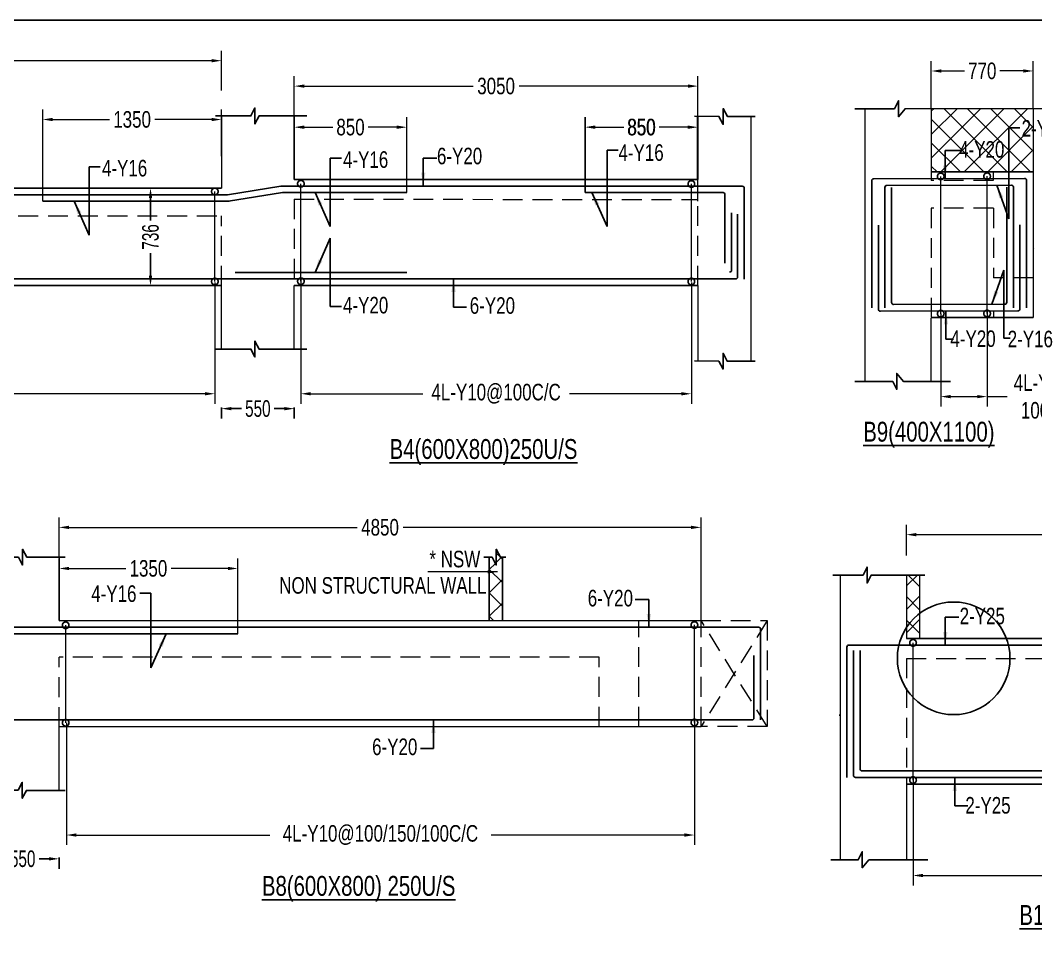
# Model space of a CAD drawing. Header units: millimetres. Extents: x -9667 to 132562, y -132456 to -91255.
# Drawn here: x 8593 to 16265, y -98289 to -91255 of the extents above; entities that cross this region are included whole.
import ezdxf

# ---------------------------------------------------------------- set-up
doc = ezdxf.new("R2010")
doc.units = ezdxf.units.MM
doc.header["$LTSCALE"] = 100
doc.header["$MEASUREMENT"] = 0
doc.linetypes.add('CONTINU', pattern=[0])
doc.linetypes.add('HIDDEN', pattern=[0.375, 0.25, -0.125])
doc.layers.get('Defpoints').update_dxf_attribs({"color": 1, "lineweight": 0})
for name, color, linetype in [('-S-ARROW', 253, 'Continuous'), ('-S-BMNO', 1, 'Continuous'), ('-S-MISC', 8, 'Continuous'), ('-STR-BEAM', 7, 'CONTINU'), ('-STR-REINF', 3, 'Continuous')]:
    doc.layers.add(name, color=color, linetype=linetype)
for name, color, linetype, lineweight in [('-S-STIRRUPS DIM', 6, 'Continuous', 9), ('-S-STIRUP', 11, 'Continuous', 9), ('-S-TEXT', 6, 'Continuous', 0), ('-STR-COLUMN', 5, 'HIDDEN', 13), ('S-COL HATCH', 9, 'Continuous', 0), ('SLAB LINE', 254, 'HIDDEN', 20)]:
    doc.layers.add(name, color=color, linetype=linetype, lineweight=lineweight)
doc.styles.add('BEAM-LS', font='romans.shx', dxfattribs={"width": 0.8})
doc.styles.add('SOBHA', font='swisscl.ttf', dxfattribs={"width": 0.9})
doc.styles.add('sobha.sed', font='swisscl.ttf')
doc.dimstyles.new('S-50', dxfattribs={"dimscale": 50, "dimtxt": 2.5, "dimasz": 2, "dimexe": 0.5, "dimexo": 0.25, "dimgap": 0.25, "dimtad": 0, "dimdec": 0, "dimrnd": 0.0005, "dimzin": 0, "dimdsep": 46, "dimtxsty": 'sobha.sed', "dimblk": 'OBLIQUE', "dimcen": 0.09, "dimclrd": 8, "dimclre": 8, "dimclrt": 6, "dimadec": 0, "dimazin": 0, "dimtfac": 1, "dimtdec": 0, "dimtofl": 0, "dimtmove": 2, "dimatfit": 3, "dimfxl": 0.18, "dimtolj": 1, "dimtzin": 0, "dimlwd": -1, "dimlwe": -1, "dimarcsym": 0})
doc.dimstyles.new('S-DIM50', dxfattribs={"dimscale": 50, "dimtxt": 2.5, "dimasz": 1.5, "dimexe": 1.5, "dimexo": 1, "dimgap": 0.5, "dimtad": 0, "dimdec": 0, "dimzin": 0, "dimdsep": 46, "dimtxsty": 'SOBHA', "dimcen": 0.09, "dimclrd": 256, "dimclre": 256, "dimclrt": 6, "dimadec": 5, "dimazin": 0, "dimtfac": 1, "dimtdec": 0, "dimtofl": 0, "dimtmove": 0, "dimatfit": 3, "dimfxl": 0.18, "dimtolj": 1, "dimtzin": 0, "dimlwd": -1, "dimlwe": -1, "dimarcsym": 0})
doc.dimstyles.new('STIRUP', dxfattribs={"dimscale": 50, "dimtxt": 2.5, "dimasz": 2.2, "dimexe": 0, "dimexo": 0, "dimgap": 0.5, "dimtad": 0, "dimdec": 0, "dimzin": 0, "dimdsep": 46, "dimtxsty": 'BEAM-LS', "dimblk": 'DOTSMALL', "dimcen": 0.09, "dimclrd": 256, "dimclre": 256, "dimclrt": 256, "dimadec": 5, "dimazin": 0, "dimtfac": 1, "dimtdec": 0, "dimtofl": 0, "dimtmove": 0, "dimatfit": 3, "dimldrblk": 'DOTSMALL', "dimfxl": 0, "dimfxlon": 1, "dimtolj": 1, "dimtzin": 0, "dimlwd": -1, "dimlwe": -1, "dimarcsym": 0})

# ---------------------------------------------------------------- blocks, each defined once
blk = doc.blocks.new('_Oblique')
at = {"color": 0, "linetype": 'ByBlock', "lineweight": -2}
blk.add_line((-0.5, -0.5), (0.5, 0.5), dxfattribs=at)
blk = doc.blocks.new('*D100')
at = {"layer": '-S-STIRRUPS DIM', "color": 251, "transparency": 16777216}
for p, q in [((15338, -96981.8), (15338, -97789)), ((18281.9, -96995.8), (18281.9, -97789)), ((15413, -97714), (16489.3, -97714)), ((18206.9, -97714), (17130.6, -97714))]:
    blk.add_line(p, q, dxfattribs=at)
for points in [[(15413, -97701.5), (15413, -97726.5), (15338, -97714)], [(18206.9, -97701.5), (18206.9, -97726.5), (18281.9, -97714)]]:
    blk.add_solid(points, dxfattribs=at)
at = {"layer": 'Defpoints', "color": 0, "transparency": 16777216}
for p in [(15338, -96981.8, 0), (18281.9, -96995.8, 178586.6), (15338, -97714)]:
    blk.add_point(p, dxfattribs=at)
at = {"layer": '-S-STIRRUPS DIM', "color": 6, "transparency": 16777216, "insert": (16810, -97714), "char_height": 125, "attachment_point": 5, "style": 'sobha.sed'}
blk.add_mtext('\\A1;2L-Y12@\\P100C/C', dxfattribs=at)
blk = doc.blocks.new('_DotSmall')
at = {"color": 0, "linetype": 'ByBlock', "const_width": 0.5}
blk.add_lwpolyline([(-0.0625, 0, 1), (0.0625, 0, 1)], format="xyb", close=True, dxfattribs=at)
blk = doc.blocks.new('*D102')
at = {"layer": '-S-STIRUP', "ltscale": 100, "transparency": 16777216}
blk.add_line((15338, -96993.5), (15338, -95956.8), dxfattribs=at)
at = {"layer": 'Defpoints', "color": 0, "linetype": 'CONTINU', "ltscale": 100, "transparency": 16777216}
for p in [(15338, -95956.8), (15338, -95956.8), (15338, -96993.5)]:
    blk.add_point(p, dxfattribs=at)
at = {"layer": '-S-STIRUP', "linetype": 'CONTINU', "ltscale": 100, "transparency": 16777216, "xscale": 100, "yscale": 100, "zscale": 100}
for p, rotation in [((15338, -95956.8), 90), ((15338, -96993.5), 270)]:
    blk.add_blockref('_DotSmall', p, dxfattribs=dict(at, rotation=rotation))
blk = doc.blocks.new('*D103')
at = {"layer": '-S-STIRRUPS DIM', "color": 251, "transparency": 16777216}
for p, q in [((15288, -95297.3), (15288, -95064.7)), ((18338, -95574.8), (18338, -95064.7)), ((15363, -95139.7), (16639.6, -95139.7)), ((18263, -95139.7), (16986.4, -95139.7))]:
    blk.add_line(p, q, dxfattribs=at)
for points in [[(15363, -95127.2), (15363, -95152.2), (15288, -95139.7)], [(18263, -95127.2), (18263, -95152.2), (18338, -95139.7)]]:
    blk.add_solid(points, dxfattribs=at)
at = {"layer": 'Defpoints', "color": 0, "transparency": 16777216}
for p in [(15288, -95139.7), (15288, -95297.3, 0), (18338, -95574.8, 0)]:
    blk.add_point(p, dxfattribs=at)
at = {"layer": '-S-STIRRUPS DIM', "color": 6, "transparency": 16777216, "insert": (16813, -95139.7), "char_height": 125, "attachment_point": 5, "style": 'sobha.sed'}
blk.add_mtext('\\A1;3050', dxfattribs=at)
blk = doc.blocks.new('*D121')
at = {"layer": '-S-STIRRUPS DIM', "color": 251, "transparency": 16777216}
for p, q in [((15547.1, -93470.8), (15547.1, -94172.1)), ((15897.5, -93457.7), (15897.5, -94172.1)), ((15622.1, -94097.1), (15822.5, -94097.1)), ((15897.5, -94097.1), (16048.5, -94097.1))]:
    blk.add_line(p, q, dxfattribs=at)
for points in [[(15622.1, -94084.6), (15622.1, -94109.6), (15547.1, -94097.1)], [(15822.5, -94084.6), (15822.5, -94109.6), (15897.5, -94097.1)]]:
    blk.add_solid(points, dxfattribs=at)
at = {"layer": 'Defpoints', "color": 0, "transparency": 16777216}
for p in [(15547.1, -93470.8, 178586.6), (15897.5, -93457.7, 0), (15897.5, -94097.1)]:
    blk.add_point(p, dxfattribs=at)
at = {"layer": '-S-STIRRUPS DIM', "color": 6, "transparency": 16777216, "insert": (16370, -94097.1), "char_height": 125, "attachment_point": 5, "style": 'sobha.sed'}
blk.add_mtext('\\A1;4L-Y10@\\P100C/C', dxfattribs=at)
blk = doc.blocks.new('*D122')
at = {"layer": '-S-STIRUP', "ltscale": 100, "transparency": 16777216}
blk.add_line((15547.1, -93470.8), (15547.1, -92434.1), dxfattribs=at)
at = {"layer": 'Defpoints', "color": 0, "linetype": 'CONTINU', "ltscale": 100, "transparency": 16777216}
for p in [(15547.1, -92434.1), (15547.1, -92434.1), (15547.1, -93470.8)]:
    blk.add_point(p, dxfattribs=at)
at = {"layer": '-S-STIRUP', "linetype": 'CONTINU', "ltscale": 100, "transparency": 16777216, "xscale": 100, "yscale": 100, "zscale": 100}
for p, rotation in [((15547.1, -92434.1), 90), ((15547.1, -93470.8), 270)]:
    blk.add_blockref('_DotSmall', p, dxfattribs=dict(at, rotation=rotation))
blk = doc.blocks.new('*D123')
at = {"layer": '-S-STIRUP', "ltscale": 100, "transparency": 16777216}
blk.add_line((15897.5, -93469.4), (15897.5, -92432.7), dxfattribs=at)
at = {"layer": 'Defpoints', "color": 0, "linetype": 'CONTINU', "ltscale": 100, "transparency": 16777216}
for p in [(15897.5, -92432.7), (15897.5, -92432.7), (15897.5, -93469.4)]:
    blk.add_point(p, dxfattribs=at)
at = {"layer": '-S-STIRUP', "linetype": 'CONTINU', "ltscale": 100, "transparency": 16777216, "xscale": 100, "yscale": 100, "zscale": 100}
for p, rotation in [((15897.5, -92432.7), 90), ((15897.5, -93469.4), 270)]:
    blk.add_blockref('_DotSmall', p, dxfattribs=dict(at, rotation=rotation))
blk = doc.blocks.new('*D124')
at = {"layer": '-S-STIRRUPS DIM', "color": 251, "transparency": 16777216}
for p, q in [((15475.9, -91922.6), (15475.9, -91562.7)), ((16246, -91922.7), (16246, -91562.7)), ((15550.9, -91637.7), (15727.1, -91637.7)), ((16171, -91637.7), (15994.8, -91637.7))]:
    blk.add_line(p, q, dxfattribs=at)
for points in [[(15550.9, -91625.2), (15550.9, -91650.2), (15475.9, -91637.7)], [(16171, -91625.2), (16171, -91650.2), (16246, -91637.7)]]:
    blk.add_solid(points, dxfattribs=at)
at = {"layer": 'Defpoints', "color": 0, "transparency": 16777216}
for p in [(16246, -91637.7), (15475.9, -91922.6, 0), (16246, -91922.7, 0)]:
    blk.add_point(p, dxfattribs=at)
at = {"layer": '-S-STIRRUPS DIM', "color": 6, "transparency": 16777216, "insert": (15860.9, -91637.7), "char_height": 125, "attachment_point": 5, "style": 'sobha.sed'}
blk.add_mtext('\\A1;770', dxfattribs=at)
blk = doc.blocks.new('*D488')
at = {"layer": '-S-STIRRUPS DIM', "color": 251, "transparency": 16777216}
for p, q in [((3613.1, -91803.6), (3613.1, -91485.1)), ((10113.1, -91785.1), (10113.1, -91485.1)), ((3688.1, -91560.1), (6689.5, -91560.1)), ((10038.1, -91560.1), (7036.7, -91560.1))]:
    blk.add_line(p, q, dxfattribs=at)
for points in [[(3688.1, -91547.6), (3688.1, -91572.6), (3613.1, -91560.1)], [(10038.1, -91547.6), (10038.1, -91572.6), (10113.1, -91560.1)]]:
    blk.add_solid(points, dxfattribs=at)
at = {"layer": 'Defpoints', "color": 0, "transparency": 16777216}
for p in [(3613.1, -91560.1), (3613.1, -91803.6, 0), (10113.1, -91785.1, 0)]:
    blk.add_point(p, dxfattribs=at)
at = {"layer": '-S-STIRRUPS DIM', "color": 6, "transparency": 16777216, "insert": (6863.1, -91560.1), "char_height": 125, "attachment_point": 5, "style": 'sobha.sed'}
blk.add_mtext('\\A1;6500', dxfattribs=at)
blk = doc.blocks.new('*D490')
at = {"layer": '-S-STIRRUPS DIM', "color": 251, "transparency": 16777216}
for p, q in [((10663, -91995.5), (10663, -91677)), ((13713, -92622.1), (13713, -91677)), ((10738, -91752), (12014.6, -91752)), ((13638, -91752), (12361.4, -91752))]:
    blk.add_line(p, q, dxfattribs=at)
for points in [[(10738, -91739.5), (10738, -91764.5), (10663, -91752)], [(13638, -91739.5), (13638, -91764.5), (13713, -91752)]]:
    blk.add_solid(points, dxfattribs=at)
at = {"layer": 'Defpoints', "color": 0, "transparency": 16777216}
for p in [(10663, -91752), (10663, -91995.5, 0), (13713, -92622.1, 0)]:
    blk.add_point(p, dxfattribs=at)
at = {"layer": '-S-STIRRUPS DIM', "color": 6, "transparency": 16777216, "insert": (12188, -91752), "char_height": 125, "attachment_point": 5, "style": 'sobha.sed'}
blk.add_mtext('\\A1;3050', dxfattribs=at)
blk = doc.blocks.new('*D493')
at = {"layer": '-S-STIRRUPS DIM', "color": 251, "transparency": 16777216}
for p, q in [((3663, -93214.1), (3663, -94150.5)), ((10063.2, -93234.1), (10063.2, -94150.5)), ((3738, -94075.5), (6026.3, -94075.5)), ((9988.2, -94075.5), (7699.9, -94075.5))]:
    blk.add_line(p, q, dxfattribs=at)
for points in [[(3738, -94063), (3738, -94088), (3663, -94075.5)], [(9988.2, -94063), (9988.2, -94088), (10063.2, -94075.5)]]:
    blk.add_solid(points, dxfattribs=at)
at = {"layer": 'Defpoints', "color": 0, "transparency": 16777216}
for p in [(3663, -93214.1, 0), (10063.2, -93234.1, 178586.6), (3663, -94075.5)]:
    blk.add_point(p, dxfattribs=at)
at = {"layer": '-S-STIRRUPS DIM', "color": 6, "transparency": 16777216, "insert": (6863.1, -94075.5), "char_height": 125, "attachment_point": 5, "style": 'sobha.sed'}
blk.add_mtext('\\A1;4L-Y10@100/150/100C/C', dxfattribs=at)
blk = doc.blocks.new('*D494')
at = {"layer": '-S-STIRRUPS DIM', "color": 251, "transparency": 16777216}
for p, q in [((10713, -93214.1), (10713, -94150.5)), ((13663.2, -93234.1), (13663.2, -94150.5)), ((10788, -94075.5), (11634, -94075.5)), ((13588.2, -94075.5), (12742.1, -94075.5))]:
    blk.add_line(p, q, dxfattribs=at)
for points in [[(10788, -94063), (10788, -94088), (10713, -94075.5)], [(13588.2, -94063), (13588.2, -94088), (13663.2, -94075.5)]]:
    blk.add_solid(points, dxfattribs=at)
at = {"layer": 'Defpoints', "color": 0, "transparency": 16777216}
for p in [(10713, -93214.1, 0), (13663.2, -93234.1, 178586.6), (10713, -94075.5)]:
    blk.add_point(p, dxfattribs=at)
at = {"layer": '-S-STIRRUPS DIM', "color": 6, "transparency": 16777216, "insert": (12188.1, -94075.5), "char_height": 125, "attachment_point": 5, "style": 'sobha.sed'}
blk.add_mtext('\\A1;4L-Y10@100C/C', dxfattribs=at)
blk = doc.blocks.new('*D507')
at = {"layer": '-S-STIRRUPS DIM', "color": 251, "transparency": 16777216}
for p, q in [((8763, -92621.2), (8763, -91929.2)), ((10113, -92282.2), (10113, -91929.2)), ((8838, -92004.2), (9266.1, -92004.2)), ((10038, -92004.2), (9609.9, -92004.2))]:
    blk.add_line(p, q, dxfattribs=at)
for points in [[(8838, -91991.7), (8838, -92016.7), (8763, -92004.2)], [(10038, -91991.7), (10038, -92016.7), (10113, -92004.2)]]:
    blk.add_solid(points, dxfattribs=at)
at = {"layer": 'Defpoints', "color": 0, "transparency": 16777216}
for p in [(10113, -92004.2), (10113, -92282.2), (8763, -92621.2, 0)]:
    blk.add_point(p, dxfattribs=at)
at = {"layer": '-S-STIRRUPS DIM', "color": 6, "transparency": 16777216, "insert": (9438, -92004.2), "char_height": 125, "attachment_point": 5, "style": 'sobha.sed'}
blk.add_mtext('\\A1;1350', dxfattribs=at)
blk = doc.blocks.new('*D497')
at = {"layer": '-S-STIRUP', "ltscale": 100, "transparency": 16777216}
blk.add_line((13663.2, -93227.9), (13663.2, -92491.1), dxfattribs=at)
at = {"layer": 'Defpoints', "color": 0, "linetype": 'CONTINU', "ltscale": 100, "transparency": 16777216}
for p in [(13663.2, -92491.1), (13663.2, -92491.1), (13663.2, -93227.9)]:
    blk.add_point(p, dxfattribs=at)
at = {"layer": '-S-STIRUP', "linetype": 'CONTINU', "ltscale": 100, "transparency": 16777216, "xscale": 100, "yscale": 100, "zscale": 100}
for p, rotation in [((13663.2, -92491.1), 90), ((13663.2, -93227.9), 270)]:
    blk.add_blockref('_DotSmall', p, dxfattribs=dict(at, rotation=rotation))
blk = doc.blocks.new('*D501')
at = {"layer": '-S-STIRUP', "ltscale": 100, "transparency": 16777216}
blk.add_line((10713, -93225.8), (10713, -92489.1), dxfattribs=at)
at = {"layer": 'Defpoints', "color": 0, "linetype": 'CONTINU', "ltscale": 100, "transparency": 16777216}
for p in [(10713, -92489.1), (10713, -92489.1), (10713, -93225.8)]:
    blk.add_point(p, dxfattribs=at)
at = {"layer": '-S-STIRUP', "linetype": 'CONTINU', "ltscale": 100, "transparency": 16777216, "xscale": 100, "yscale": 100, "zscale": 100}
for p, rotation in [((10713, -92489.1), 90), ((10713, -93225.8), 270)]:
    blk.add_blockref('_DotSmall', p, dxfattribs=dict(at, rotation=rotation))
blk = doc.blocks.new('*D504')
at = {"layer": '-S-STIRUP', "ltscale": 100, "transparency": 16777216}
blk.add_line((10063.2, -93227.9), (10063.2, -92548.1), dxfattribs=at)
at = {"layer": 'Defpoints', "color": 0, "linetype": 'CONTINU', "ltscale": 100, "transparency": 16777216}
for p in [(10063.2, -92548.1), (10063.2, -92548.1), (10063.2, -93227.9)]:
    blk.add_point(p, dxfattribs=at)
at = {"layer": '-S-STIRUP', "linetype": 'CONTINU', "ltscale": 100, "transparency": 16777216, "xscale": 100, "yscale": 100, "zscale": 100}
for p, rotation in [((10063.2, -92548.1), 90), ((10063.2, -93227.9), 270)]:
    blk.add_blockref('_DotSmall', p, dxfattribs=dict(at, rotation=rotation))
blk = doc.blocks.new('*D508')
at = {"layer": '-S-STIRRUPS DIM', "color": 251, "transparency": 16777216}
for p, q in [((10663, -92456.1), (10663, -91987.2)), ((11513, -92556.2), (11513, -91987.2)), ((10738, -92062.2), (10953.6, -92062.2)), ((11438, -92062.2), (11222.4, -92062.2))]:
    blk.add_line(p, q, dxfattribs=at)
for points in [[(10738, -92049.7), (10738, -92074.7), (10663, -92062.2)], [(11438, -92049.7), (11438, -92074.7), (11513, -92062.2)]]:
    blk.add_solid(points, dxfattribs=at)
at = {"layer": 'Defpoints', "color": 0, "transparency": 16777216}
for p in [(10663, -92062.2), (10663, -92456.1), (11513, -92556.2, 0)]:
    blk.add_point(p, dxfattribs=at)
at = {"layer": '-S-STIRRUPS DIM', "color": 6, "transparency": 16777216, "insert": (11088, -92062.2), "char_height": 125, "attachment_point": 5, "style": 'sobha.sed'}
blk.add_mtext('\\A1;850', dxfattribs=at)
blk = doc.blocks.new('*D509')
at = {"layer": '-S-STIRRUPS DIM', "color": 251, "transparency": 16777216}
for p, q in [((12859.7, -92556.2), (12859.7, -91987.2)), ((13709.7, -92456.1), (13709.7, -91987.2)), ((12934.7, -92062.2), (13150.3, -92062.2)), ((13634.7, -92062.2), (13419, -92062.2))]:
    blk.add_line(p, q, dxfattribs=at)
for points in [[(12934.7, -92049.7), (12934.7, -92074.7), (12859.7, -92062.2)], [(13634.7, -92049.7), (13634.7, -92074.7), (13709.7, -92062.2)]]:
    blk.add_solid(points, dxfattribs=at)
at = {"layer": 'Defpoints', "color": 0, "transparency": 16777216}
for p in [(13709.7, -92062.2), (13709.7, -92456.1), (12859.7, -92556.2, 0)]:
    blk.add_point(p, dxfattribs=at)
at = {"layer": '-S-STIRRUPS DIM', "color": 6, "transparency": 16777216, "insert": (13284.7, -92062.2), "char_height": 125, "attachment_point": 5, "style": 'sobha.sed'}
blk.add_mtext('\\A1;850', dxfattribs=at)
blk = doc.blocks.new('*D510')
at = {"layer": '-S-STIRRUPS DIM', "color": 251, "transparency": 16777216}
for p, q in [((12863, -92556.2), (12863, -91987.2)), ((13713, -92456.1), (13713, -91987.2)), ((12938, -92062.2), (13153.6, -92062.2)), ((13638, -92062.2), (13422.4, -92062.2))]:
    blk.add_line(p, q, dxfattribs=at)
for points in [[(12938, -92049.7), (12938, -92074.7), (12863, -92062.2)], [(13638, -92049.7), (13638, -92074.7), (13713, -92062.2)]]:
    blk.add_solid(points, dxfattribs=at)
at = {"layer": 'Defpoints', "color": 0, "transparency": 16777216}
for p in [(13713, -92062.2), (13713, -92456.1), (12863, -92556.2, 0)]:
    blk.add_point(p, dxfattribs=at)
at = {"layer": '-S-STIRRUPS DIM', "color": 6, "transparency": 16777216, "insert": (13288, -92062.2), "char_height": 125, "attachment_point": 5, "style": 'sobha.sed'}
blk.add_mtext('\\A1;850', dxfattribs=at)
blk = doc.blocks.new('*D520')
at = {"layer": '-S-STIRRUPS DIM', "color": 251, "transparency": 16777216}
for p, q in [((8886.3, -95309.8), (8886.3, -95009.8)), ((13736.2, -95788.9), (13736.2, -95009.8)), ((8961.3, -95084.8), (11137.1, -95084.8)), ((13661.2, -95084.8), (11485.5, -95084.8))]:
    blk.add_line(p, q, dxfattribs=at)
for points in [[(8961.3, -95072.3), (8961.3, -95097.3), (8886.3, -95084.8)], [(13661.2, -95072.3), (13661.2, -95097.3), (13736.2, -95084.8)]]:
    blk.add_solid(points, dxfattribs=at)
at = {"layer": 'Defpoints', "color": 0, "transparency": 16777216}
for p in [(13736.2, -95084.8), (8886.3, -95309.8, 0), (13736.2, -95788.9, 0)]:
    blk.add_point(p, dxfattribs=at)
at = {"layer": '-S-STIRRUPS DIM', "color": 6, "transparency": 16777216, "insert": (11311.3, -95084.8), "char_height": 125, "attachment_point": 5, "style": 'sobha.sed'}
blk.add_mtext('\\A1;4850', dxfattribs=at)
blk = doc.blocks.new('*D524')
at = {"layer": '-S-STIRRUPS DIM', "color": 251, "transparency": 16777216}
for p, q in [((8942.4, -96560.7), (8942.4, -97483.3)), ((13686.2, -96546.9), (13686.2, -97483.3)), ((9017.4, -97408.3), (10477.5, -97408.3)), ((13611.2, -97408.3), (12151.1, -97408.3))]:
    blk.add_line(p, q, dxfattribs=at)
for points in [[(9017.4, -97395.8), (9017.4, -97420.8), (8942.4, -97408.3)], [(13611.2, -97395.8), (13611.2, -97420.8), (13686.2, -97408.3)]]:
    blk.add_solid(points, dxfattribs=at)
at = {"layer": 'Defpoints', "color": 0, "transparency": 16777216}
for p in [(8942.4, -96560.7, 178586.6), (13686.2, -96546.9, 0), (13686.2, -97408.3)]:
    blk.add_point(p, dxfattribs=at)
at = {"layer": '-S-STIRRUPS DIM', "color": 6, "transparency": 16777216, "insert": (11314.3, -97408.3), "char_height": 125, "attachment_point": 5, "style": 'sobha.sed'}
blk.add_mtext('\\A1;4L-Y10@100/150/100C/C', dxfattribs=at)
blk = doc.blocks.new('*D532')
at = {"layer": '-S-STIRRUPS DIM', "color": 251, "transparency": 16777216}
for p, q in [((8886.3, -95788.9), (8886.3, -95320)), ((10236.3, -95889), (10236.3, -95320)), ((8961.3, -95395), (9389.4, -95395)), ((10161.3, -95395), (9733.2, -95395))]:
    blk.add_line(p, q, dxfattribs=at)
for points in [[(8961.3, -95382.5), (8961.3, -95407.5), (8886.3, -95395)], [(10161.3, -95382.5), (10161.3, -95407.5), (10236.3, -95395)]]:
    blk.add_solid(points, dxfattribs=at)
at = {"layer": 'Defpoints', "color": 0, "transparency": 16777216}
for p in [(8886.3, -95395), (8886.3, -95788.9), (10236.3, -95889, 0)]:
    blk.add_point(p, dxfattribs=at)
at = {"layer": '-S-STIRRUPS DIM', "color": 6, "transparency": 16777216, "insert": (9561.3, -95395), "char_height": 125, "attachment_point": 5, "style": 'sobha.sed'}
blk.add_mtext('\\A1;1350', dxfattribs=at)
blk = doc.blocks.new('*D531')
at = {"layer": '-S-STIRUP', "ltscale": 100, "transparency": 16777216}
blk.add_line((13686.2, -96558.6), (13686.2, -95821.9), dxfattribs=at)
at = {"layer": 'Defpoints', "color": 0, "linetype": 'CONTINU', "ltscale": 100, "transparency": 16777216}
for p in [(13686.2, -95821.9), (13686.2, -95821.9), (13686.2, -96558.6)]:
    blk.add_point(p, dxfattribs=at)
at = {"layer": '-S-STIRUP', "linetype": 'CONTINU', "ltscale": 100, "transparency": 16777216, "xscale": 100, "yscale": 100, "zscale": 100}
for p, rotation in [((13686.2, -95821.9), 90), ((13686.2, -96558.6), 270)]:
    blk.add_blockref('_DotSmall', p, dxfattribs=dict(at, rotation=rotation))
blk = doc.blocks.new('*D517')
at = {"layer": '-S-STIRUP', "ltscale": 100, "transparency": 16777216}
blk.add_line((8936.2, -96560.7), (8936.2, -95824), dxfattribs=at)
at = {"layer": 'Defpoints', "color": 0, "linetype": 'CONTINU', "ltscale": 100, "transparency": 16777216}
for p in [(8936.2, -95824), (8936.2, -95824), (8936.2, -96560.7)]:
    blk.add_point(p, dxfattribs=at)
at = {"layer": '-S-STIRUP', "linetype": 'CONTINU', "ltscale": 100, "transparency": 16777216, "xscale": 100, "yscale": 100, "zscale": 100}
for p, rotation in [((8936.2, -95824), 90), ((8936.2, -96560.7), 270)]:
    blk.add_blockref('_DotSmall', p, dxfattribs=dict(at, rotation=rotation))
blk = doc.blocks.new('*D777')
at = {"transparency": 16777216}
for p, q in [((9586, -92522.8), (9502, -92522.8)), ((9577, -92597.8), (9577, -92767.9)), ((9577, -93183.8), (9577, -93013.7)), ((9586, -93258.8), (9502, -93258.8))]:
    blk.add_line(p, q, dxfattribs=at)
for points in [[(9564.5, -92597.8), (9589.5, -92597.8), (9577, -92522.8)], [(9564.5, -93183.8), (9589.5, -93183.8), (9577, -93258.8)]]:
    blk.add_solid(points, dxfattribs=at)
at = {"layer": 'Defpoints', "color": 0, "transparency": 16777216}
for p in [(10113, -92522.8), (9577, -93258.8), (10113, -93258.8)]:
    blk.add_point(p, dxfattribs=at)
at = {"color": 6, "transparency": 16777216, "insert": (9577, -92890.8), "char_height": 125, "attachment_point": 5, "rotation": 90, "style": 'SOBHA'}
blk.add_mtext('\\A1;736', dxfattribs=at)
blk = doc.blocks.new('*D784')
at = {"transparency": 16777216}
for p, q in [((10113, -94179), (10113, -94263)), ((10188, -94188), (10264.7, -94188)), ((10588, -94188), (10511.3, -94188)), ((10663, -94179), (10663, -94263))]:
    blk.add_line(p, q, dxfattribs=at)
for points in [[(10188, -94175.5), (10188, -94200.5), (10113, -94188)], [(10588, -94175.5), (10588, -94200.5), (10663, -94188)]]:
    blk.add_solid(points, dxfattribs=at)
at = {"layer": 'Defpoints', "color": 0, "transparency": 16777216}
for p in [(10113, -93737.9), (10663, -93737.9), (10663, -94188)]:
    blk.add_point(p, dxfattribs=at)
at = {"color": 6, "transparency": 16777216, "insert": (10388, -94188), "char_height": 125, "attachment_point": 5, "style": 'SOBHA'}
blk.add_mtext('\\A1;550', dxfattribs=at)
blk = doc.blocks.new('*D786')
at = {"transparency": 16777216}
for p, q in [((8336.3, -97579), (8336.3, -97663)), ((8411.3, -97588), (8488, -97588)), ((8811.3, -97588), (8734.6, -97588)), ((8886.3, -97579), (8886.3, -97663))]:
    blk.add_line(p, q, dxfattribs=at)
for points in [[(8411.3, -97575.5), (8411.3, -97600.5), (8336.3, -97588)], [(8811.3, -97575.5), (8811.3, -97600.5), (8886.3, -97588)]]:
    blk.add_solid(points, dxfattribs=at)
at = {"layer": 'Defpoints', "color": 0, "transparency": 16777216}
for p in [(8336.3, -97070.7), (8886.3, -97070.7), (8886.3, -97588)]:
    blk.add_point(p, dxfattribs=at)
at = {"color": 6, "transparency": 16777216, "insert": (8611.3, -97588), "char_height": 125, "attachment_point": 5, "style": 'SOBHA'}
blk.add_mtext('\\A1;550', dxfattribs=at)

msp = doc.modelspace()

# ---------------------------------------------------------------- hatches: boundary and pattern name
at = {"layer": 'S-COL HATCH'}
h = msp.add_hatch(dxfattribs=at)
h.set_pattern_fill('ANSI37', color=252, scale=1000)
h.set_pattern_definition([(45, (275307.24, 25584.32), (-88.38835, 88.38835), []), (135, (275307.24, 25584.32), (-88.38835, -88.38835), [])])
h.paths.add_polyline_path([(15475.9, -92402.7), (16246, -92401.7), (16246, -91920.2), (15475.9, -91921.3)])
h = msp.add_hatch(dxfattribs=at)
h.set_pattern_fill('ANSI37', color=252, scale=1000)
h.set_pattern_definition([(45, (247691.35, 43455.65), (-88.38835, 88.38835), []), (135, (247691.35, 43455.65), (-88.38835, -88.38835), [])])
h.paths.add_polyline_path([(12136.3, -95309.8), (12157.4, -95309.8), (12189.3, -95370), (12189.3, -95249.9), (12220.2, -95309.5), (12236.3, -95309.5), (12236.3, -95789), (12136.3, -95789)])
h = msp.add_hatch(dxfattribs=at)
h.set_pattern_fill('ANSI37', color=252, scale=1000)
h.set_pattern_definition([(45, (274579.19, 22696.2), (-88.38835, 88.38835), []), (135, (274579.19, 22696.2), (-88.38835, -88.38835), [])])
h.paths.add_polyline_path([(15388, -95923.8), (15288, -95923.8), (15288, -95444.7), (15388, -95444.7)])

# ---------------------------------------------------------------- linework, layer by layer
at = {"layer": '-S-ARROW'}
msp.add_lwpolyline([(-9667.5, -91255), (25043.3, -91255), (25043.3, -118687.9), (-9667.5, -118687.9)], close=True, dxfattribs=at)
at = {"layer": '-S-MISC', "linetype": 'ByBlock', "ltscale": 1000, "elevation": 0}
for points in [[(14898.1, -91922.6), (15197.6, -91922.6), (15228.5, -91862.9), (15228.5, -91983.1), (15278.3, -91922.6), (16384.8, -91920.5)], [(14898.1, -93982.4), (15184.6, -93982.4), (15215.5, -94042.1), (15215.5, -93921.9), (15265.3, -93982.4), (15621, -93983.1)], [(14732.1, -95444.4), (14960, -95444.4), (14990.8, -95384.8), (14990.8, -95505), (15022.7, -95444.7), (15426.2, -95444.7)], [(14717.1, -97594.4), (14923.9, -97594.4), (14954.8, -97534.8), (14954.8, -97655), (15004.6, -97594.4), (15450.2, -97594.7)]]:
    msp.add_lwpolyline(points, dxfattribs=at)
at = {"layer": '-S-MISC', "linetype": 'ByBlock', "ltscale": 1000}
for points in [[(10068.2, -91976.7), (10335, -91976.7), (10365.8, -91917), (10365.8, -92037.2), (10397.7, -91977), (10758.8, -91977)], [(14144.2, -91980.9), (13935.5, -91980.9), (13904.6, -91921.2), (13904.6, -92041.4), (13871.8, -91980.9), (13686.1, -91978.8)], [(10068.2, -93738.1), (10335, -93738.1), (10365.8, -93797.8), (10365.8, -93677.6), (10397.7, -93737.9), (10758.8, -93737.9)], [(14144.2, -93829), (13933.5, -93829), (13902.6, -93769.4), (13902.6, -93889.6), (13869.8, -93829), (13686.1, -93827)], [(8931.2, -95309.5), (8641.4, -95309.5), (8610.5, -95249.9), (8610.5, -95370), (8578.6, -95309.8), (8240.5, -95309.8)], [(12262.2, -95309.5), (12220.2, -95309.5), (12189.3, -95249.9), (12189.3, -95370), (12157.4, -95309.8), (12095.2, -95309.8)], [(8931.2, -97071), (8639.4, -97071), (8608.5, -97130.6), (8608.5, -97010.4), (8576.6, -97070.7), (8240.5, -97070.7)]]:
    msp.add_lwpolyline(points, dxfattribs=at)
at = {"layer": '-STR-BEAM'}
for p, q in [((16245.9, -92399.7, 0), (15475.9, -92399.7, 0)), ((10663, -92456.1), (13713, -92458.1, 0)), ((6763, -92521.9), (10113, -92522.8)), ((3613, -93257.2), (10113, -93258.8)), ((10663, -93257.8), (13713, -93258.1, 0)), ((16245.9, -93499.7, 0), (15476.1, -93499, 0)), ((13736.2, -95788.9), (8886.3, -95789.3)), ((15288, -95923.8, 0), (18338, -95923.8, 0)), ((13736.2, -96588.9), (8886.3, -96591.6)), ((15288, -97023.8, 0), (18338, -97025.2, 0))]:
    msp.add_line(p, q, dxfattribs=at)
at = {"layer": '-STR-COLUMN', "linetype": 'Continuous', "ltscale": 10}
for p, q in [((10113, -91977), (10113, -92522.8)), ((10663, -91977), (10663, -92456.1)), ((14976, -93982.4, 0), (14976, -91922.6, 0)), ((15475.9, -91922.6, 0), (15475.9, -92401.4, 0)), ((16245.9, -91920.3, 0), (16245.8, -93499.7, 0)), ((16246, -91922.7, 0), (16246, -93499.7, 0)), ((13713, -91979), (13713, -92458.1)), ((14113, -91979), (14113, -93829)), ((10113, -93737.9), (10113, -93258.8)), ((10663, -93737.9), (10663, -93258.8)), ((13713, -93258.1), (13713, -93829)), ((15475.9, -93982.4, 0), (15475.9, -93503.6, 0)), ((8886.3, -95309.8), (8886.3, -95788.9)), ((14787.9, -95444.5, 0), (14787.9, -97594.5, 0)), ((15288, -95444.7, 0), (15288, -95923.8, 0)), ((15388, -95444.7, 0), (15388, -95923.8, 0)), ((8886.3, -97070.7), (8886.3, -96591.6)), ((15288, -97023.8, 0), (15288, -97594.7, 0))]:
    msp.add_line(p, q, dxfattribs=at)
at = {"layer": '-STR-REINF'}
for p, q in [((10159.1, -92572.8, 0), (10561.9, -92508, 0)), ((10167, -92622.1, 0), (10575.1, -92556.5, 0))]:
    msp.add_line(p, q, dxfattribs=at)
at = {"layer": '-STR-REINF', "ltscale": 10}
for p, q in [((10564.3, -92507.8, 0), (14048, -92508.1)), ((15026, -92466.7, 0), (15026, -93427.3, 0)), ((16180.9, -92449.4, 0), (15041, -92451.7, 0)), ((16080.9, -92499.6, 0), (15140.9, -92501.5, 0)), ((16045.9, -92514.6, 0), (16045.9, -93384.6, 0)), ((16095.9, -92514.6, 0), (16095.9, -93427.3, 0)), ((16195.9, -92464.4, 0), (16195.9, -93427.3, 0)), ((6041.8, -92572.4, 0), (10159.1, -92572.8, 0)), ((10577.4, -92556.3, 0), (11513, -92556.4, 0)), ((12859.7, -92556.5, 0), (13902.3, -92556.5, 0)), ((13917.3, -92571.5, 0), (13917.3, -93090.2, 0)), ((14063, -92523.1), (14063, -93208.8)), ((15126, -92516.5, 0), (15126, -93427.3, 0)), ((15176, -92516.5, 0), (15176, -93386.5, 0)), ((8763, -92621.2, 0), (10172.2, -92621.3, 0)), ((13967.1, -93141.9, 0), (13967.1, -92708.2, 0)), ((14013, -92720.2), (14013, -93193.1)), ((15076, -92801.7, 0), (15076, -93436.7, 0)), ((16145.9, -92799.4, 0), (16145.9, -93434.4, 0)), ((16253.1, -92979.4, 0), (16252.6, -92979.4, 0)), ((10217, -93158.5, 0), (11513, -93158.5, 0)), ((13998, -93208.1), (3456.2, -93207.1, 0)), ((15191, -93401.5, 0), (16030.9, -93399.6, 0)), ((15091, -93451.7, 0), (16130.9, -93449.4, 0)), ((14171.3, -95838.6, 0), (5310.3, -95839.5, 0)), ((10236.3, -95889, 0), (6986.3, -95889.3, 0)), ((14186.3, -95853.6), (14186.3, -96539.3)), ((14837.9, -95988.5, 0), (14837.9, -96974.2, 0)), ((14852.9, -95973.5, 0), (18423.3, -95975.1, 0)), ((14887.9, -96013.5, 0), (14887.9, -96958.5, 0)), ((14937.9, -96013.5, 0), (14937.9, -96908.6, 0)), ((14136.3, -96053), (14136.3, -96523.6)), ((14780.7, -96503.5, 0), (14781.2, -96503.5, 0)), ((1443.2, -96539.9, 0), (14121.3, -96538.6, 0)), ((17838, -96924.9, 0), (14952.9, -96923.6, 0)), ((20073, -96975.9, 0), (14902.9, -96973.5, 0))]:
    msp.add_line(p, q, dxfattribs=at)
for centre, start, end in [((10564.3, -92522.8, 0), 89.9943, 99.13565), ((14048, -92523.1), 0, 90), ((15041, -92466.7, 0), 90, 180), ((16180.9, -92464.4, 0), 0, 90), ((13902.3, -92571.5, 0), 0, 89.9964), ((13952.1, -93141.9, 0), 269.99871, 0), ((13998, -93193.1), 270, 0), ((16030.9, -93384.6, 0), 270.12536, 0), ((16130.9, -93434.4, 0), 270, 0), ((15091, -93436.7, 0), 180, 270), ((14171.3, -95853.6), 0, 90), ((14852.9, -95988.5, 0), 90, 180), ((14121.3, -96523.6), 270, 0), ((14902.9, -96958.5, 0), 180, 270)]:
    msp.add_arc(centre, 15, start, end, dxfattribs=at)
at = {"layer": '-STR-REINF', "ltscale": 10, "extrusion": (-6.11516e-10, 1.48337e-09, 1)}
msp.add_arc((15141, -92516.5, 0), 15, 90.11437, 180, dxfattribs=at)
at = {"layer": '-STR-REINF', "ltscale": 10, "extrusion": (-6.44988e-10, 1.82524e-08, 1)}
msp.add_arc((16080.9, -92514.6, 0), 15, 0, 90.11437, dxfattribs=at)
at = {"layer": '-STR-REINF', "ltscale": 10, "extrusion": (1.82111e-11, -6.63228e-09, 1)}
msp.add_arc((10577.4, -92571.3, 0), 15, 89.99643, 99.13565, dxfattribs=at)
at = {"layer": '-STR-REINF', "ltscale": 10, "extrusion": (-1.21335e-09, 3.32068e-11, 1)}
msp.add_arc((15191, -93386.5, 0), 15, 180, 270.12536, dxfattribs=at)
at = {"layer": '-STR-REINF', "ltscale": 10, "extrusion": (2.44987e-10, 2.08862e-09, 1)}
msp.add_arc((14952.9, -96908.6, 0), 15, 180, 269.97416, dxfattribs=at)
at = {"color": 5}
for p, q in [((12136.3, -95309.8), (12136.3, -95789)), ((12236.3, -95309.5), (12236.3, -95789))]:
    msp.add_line(p, q, dxfattribs=at)
at = {"color": 6}
msp.add_line((15388, -95923.8, 0), (15288, -95923.8, 0), dxfattribs=at)
at = {"color": 1}
msp.add_circle((15645, -96073.8, 0), 425.4, dxfattribs=at)
at = {"layer": 'SLAB LINE', "color": 8, "linetype": 'HIDDEN', "ltscale": 6}
for p, q in [((15476, -92400.9, 0), (15476, -92464.9, 0)), ((15946.1, -92464, 0), (15946, -92399.9, 0)), ((15944.5, -92464, 0), (15475.9, -92464.9, 0)), ((10662.9, -92606.1), (13712.9, -92608.1, 0)), ((10662.9, -92606.1), (10663, -93258.8)), ((13713, -93258.1), (13713, -92622.1)), ((6553, -92732.8), (10112.9, -92732.8)), ((10113, -93258.8), (10113, -92732.8)), ((15944.7, -92674, 0), (15476.1, -92674.9, 0)), ((15476.1, -92674.9, 0), (15476.1, -93499, 0)), ((15944.7, -92674, 0), (15945.5, -93200.1, 0)), ((16247.2, -93199.7, 0), (15945.5, -93200.1, 0)), ((15945.9, -93449.8, 0), (15946, -93502.1, 0)), ((13266.3, -96589.1), (13266.3, -95788.9)), ((14236.3, -96588.9), (13736.2, -95788.9)), ((14236.3, -95788.9), (13736.2, -96588.9)), ((12966.3, -96064), (8886.3, -96064.3)), ((8886.3, -96591.6), (8886.3, -96064.3)), ((12966.3, -96589.3), (12966.3, -96064)), ((15288, -96073.8, 0), (15287.6, -97023.8, 0)), ((15288, -96073.8, 0), (18338, -96073.8, 0))]:
    msp.add_line(p, q, dxfattribs=at)
msp.add_lwpolyline([(14236.3, -96588.9), (13736.2, -96588.9), (13736.2, -95788.9), (14236.3, -95788.9)], close=True, dxfattribs=at)

# ---------------------------------------------------------------- texts
at = {"layer": '-S-BMNO', "color": 4, "linetype": 'Continuous', "style": 'sobha.sed'}
for s, p in [('%%UB9(400X1100)', (14962, -94437)), ('%%UB4(600X800)250U/S', (11383.6, -94567.8, 0)), ('%%UB8(600X800) 250U/S', (10419, -97867.3, 0)), ('%%UB10(200X1100)', (16141.5, -98087.5, 0))]:
    msp.add_text(s, height=150, dxfattribs=at).set_placement(p)
at = {"layer": '-S-TEXT', "color": 6, "style": 'sobha.sed'}
for s, p in [('* NSW', (11684.1, -95386.4)), ('NON STRUCTURAL WALL', (10549.5, -95585.4))]:
    msp.add_text(s, height=125, dxfattribs=at).set_placement(p)
at = {"layer": '-S-TEXT', "color": 6, "char_height": 125, "style": 'sobha.sed'}
for s, insert, attachment_point in [('\\A1;2-Y16', (16500.1, -92008.4, 0), 3), ('\\A1;4-Y16', (13112.4, -92191.3, 0), 1), ('\\A1;4-Y20', (15686.1, -92167.3), 1), ('\\A1;4-Y16', (11031.4, -92244.3, 0), 1), ('\\A1;6-Y20', (11741.2, -92217.4, 0), 1), ('\\A1;4-Y16', (9210.4, -92309.2), 1), ('\\A1;4-Y20', (11031.4, -93470.6, 0), 7), ('\\A1;6-Y20', (11989.1, -93346.6, 0), 1), ('\\A1;4-Y20', (15620.3, -93596.9), 1), ('\\A1;2-Y16', (16395.1, -93599.4, 0), 3), ('\\A1;4-Y16', (9129.1, -95522.4, 0), 1), ('\\A1;6-Y20', (13222.2, -95556.4, 0), 3), ('\\A1;2-Y25', (15690.2, -95691.6, 0), 1), ('\\A1;6-Y20', (11593.2, -96679.4, 0), 3), ('\\A1;2-Y25', (15733.2, -97121.2, 0), 1)]:
    msp.add_mtext(s, dxfattribs=dict(at, insert=insert, attachment_point=attachment_point))

# ---------------------------------------------------------------- dimensions: what is measured, and where the dimension line sits
at = {"layer": '-S-STIRRUPS DIM'}
for base, p1, p2, picture, middle in [((3613.1, -91560.1, 0), (10113.1, -91785.1), (3613.1, -91803.6), '*D488', (6863.1, -91560.1, 0)), ((10663, -91752, 0), (13713, -92622.1), (10663, -91995.5), '*D490', (12188, -91752, 0)), ((10663, -92062.2), (11513, -92556.2, 0), (10663, -92456.1), '*D508', (11088, -92062.2)), ((15288, -95139.7, 0), (18338, -95574.8, 0), (15288, -95297.3, 0), '*D103', (16813, -95139.7, 0)), ((8886.3, -95395), (10236.3, -95889, 0), (8886.3, -95788.9), '*D532', (9561.3, -95395))]:
    dim = msp.add_linear_dim(base=base, p1=p1, p2=p2, angle=180, dimstyle='S-DIM50', override={"dimscale": 1, "dimtxt": 125, "dimasz": 75, "dimexe": 75, "dimexo": 0, "dimgap": 25, "dimrnd": 5, "dimtxsty": 'sobha.sed', "dimsah": 1, "dimcen": 4.5, "dimclrd": 251, "dimclre": 251, "dimfxl": 75}, dxfattribs=at)
    dim.commit()
    dim.dimension.update_dxf_attribs({"geometry": picture, "text_midpoint": middle})
for base, p1, p2, picture, middle in [((16246, -91637.7), (15475.9, -91922.6, 0), (16246, -91922.7, 0), '*D124', (15860.9, -91637.7)), ((10113, -92004.2), (8763, -92621.2, 0), (10113, -92282.2), '*D507', (9438, -92004.2)), ((13709.7, -92062.2), (12859.7, -92556.2, 0), (13709.7, -92456.1), '*D509', (13284.7, -92062.2)), ((13713, -92062.2), (12863, -92556.2, 0), (13713, -92456.1), '*D510', (13288, -92062.2)), ((13736.2, -95084.8, 0), (8886.3, -95309.8), (13736.2, -95788.9), '*D520', (11311.3, -95084.8, 0))]:
    dim = msp.add_linear_dim(base=base, p1=p1, p2=p2, dimstyle='S-DIM50', override={"dimscale": 1, "dimtxt": 125, "dimasz": 75, "dimexe": 75, "dimexo": 0, "dimgap": 25, "dimrnd": 5, "dimtxsty": 'sobha.sed', "dimsah": 1, "dimcen": 4.5, "dimclrd": 251, "dimclre": 251, "dimfxl": 75}, dxfattribs=at)
    dim.commit()
    dim.dimension.update_dxf_attribs({"geometry": picture, "text_midpoint": middle})
for base, p1, p2, text, picture, middle in [((3663, -94075.5, 0), (10063.2, -93234.1, 178586.6), (3663, -93214.1), '4L-Y10@100/150/100C/C', '*D493', (6863.1, -94075.5, 0)), ((10713, -94075.5, 0), (13663.2, -93234.1, 178586.6), (10713, -93214.1), '4L-Y10@100C/C', '*D494', (12188.1, -94075.5, 0)), ((15338, -97714, 0), (18281.9, -96995.8, 178586.6), (15338, -96981.8, 0), '2L-Y12@\\P100C/C', '*D100', (16810, -97714, 0))]:
    dim = msp.add_linear_dim(base=base, p1=p1, p2=p2, angle=180, text=text, dimstyle='S-DIM50', override={"dimscale": 1, "dimtxt": 125, "dimasz": 75, "dimexe": 75, "dimexo": 0, "dimgap": 25, "dimtxsty": 'sobha.sed', "dimsah": 1, "dimcen": 4.5, "dimclrd": 251, "dimclre": 251, "dimfxl": 75}, dxfattribs=at)
    dim.commit()
    dim.dimension.update_dxf_attribs({"geometry": picture, "text_midpoint": middle})
dim = msp.add_linear_dim(base=(15897.5, -94097.1), p1=(15547.1, -93470.8, 178586.6), p2=(15897.5, -93457.7, 0), text='4L-Y10@\\P100C/C', dimstyle='S-DIM50', override={"dimscale": 1, "dimtxt": 125, "dimasz": 75, "dimexe": 75, "dimexo": 0, "dimgap": 25, "dimtxsty": 'sobha.sed', "dimsah": 1, "dimcen": 4.5, "dimclrd": 251, "dimclre": 251, "dimfxl": 75}, dxfattribs=at)
dim.commit()
dim.dimension.update_dxf_attribs({"geometry": '*D121', "text_midpoint": (16370, -94097.1), "dimtype": 160})
dim = msp.add_linear_dim(base=(13686.2, -97408.3, 0), p1=(8942.4, -96560.7, 178586.6), p2=(13686.2, -96546.9), text='4L-Y10@100/150/100C/C', dimstyle='S-DIM50', override={"dimscale": 1, "dimtxt": 125, "dimasz": 75, "dimexe": 75, "dimexo": 0, "dimgap": 25, "dimtxsty": 'sobha.sed', "dimsah": 1, "dimcen": 4.5, "dimclrd": 251, "dimclre": 251, "dimfxl": 75}, dxfattribs=at)
dim.commit()
dim.dimension.update_dxf_attribs({"geometry": '*D524', "text_midpoint": (11314.3, -97408.3, 0)})
at = {"layer": '-S-STIRUP', "linetype": 'CONTINU', "ltscale": 100}
for base, p1, p2, picture, middle in [((15547.1, -92434.1, 178586.6), (15547.1, -93470.8, 178586.6), (15547.1, -92434.1, 178586.6), '*D122', (15547.1, -92952.5, 178586.6)), ((15897.5, -92432.7, 0), (15897.5, -93469.4, 0), (15897.5, -92432.7, 0), '*D123', (15897.5, -92951, 0)), ((10713, -92489.1), (10713, -93225.8), (10713, -92489.1), '*D501', (10713, -92857.4)), ((13663.2, -92491.1, 178586.6), (13663.2, -93227.9, 178586.6), (13663.2, -92491.1, 178586.6), '*D497', (13663.2, -92859.5, 178586.6)), ((10063.2, -92548.1, 178586.6), (10063.2, -93227.9, 178586.6), (10063.2, -92548.1, 178586.6), '*D504', (10063.2, -92888, 178586.6)), ((8936.2, -95824, 178586.6), (8936.2, -96560.7, 178586.6), (8936.2, -95824, 178586.6), '*D517', (8936.2, -96192.3, 178586.6)), ((13686.2, -95821.9), (13686.2, -96558.6), (13686.2, -95821.9), '*D531', (13686.2, -96190.2)), ((15338, -95956.8, 0), (15338, -96993.5, 0), (15338, -95956.8, 0), '*D102', (15338, -96475.2, 0))]:
    dim = msp.add_linear_dim(base=base, p1=p1, p2=p2, angle=90, text=' ', dimstyle='STIRUP', override={"dimasz": 2}, dxfattribs=at)
    dim.commit()
    dim.dimension.update_dxf_attribs({"geometry": picture, "text_midpoint": middle})
at = {"color": 1}
dim = msp.add_linear_dim(base=(9577, -93258.8), p1=(10113, -92522.8), p2=(10113, -93258.8), angle=90, dimstyle='S-DIM50', override={"dimfxlon": 1, "dimarcsym": 2}, dxfattribs=at)
dim.commit()
dim.dimension.update_dxf_attribs({"geometry": '*D777', "text_midpoint": (9577, -92890.8)})
for base, p1, p2, picture, middle in [((10663, -94188), (10113, -93737.9), (10663, -93737.9), '*D784', (10388, -94188)), ((8886.3, -97588), (8336.3, -97070.7), (8886.3, -97070.7), '*D786', (8611.3, -97588))]:
    dim = msp.add_linear_dim(base=base, p1=p1, p2=p2, dimstyle='S-DIM50', override={"dimfxlon": 1, "dimarcsym": 2}, dxfattribs=at)
    dim.commit()
    dim.dimension.update_dxf_attribs({"geometry": picture, "text_midpoint": middle})

# ---------------------------------------------------------------- leaders
at = {"layer": '-S-MISC'}
for points in [[(15971, -92499.6, 0), (16061.4, -92754.6, 0), (16061.4, -92067.1, 0), (16144.8, -92067.1, 0)], [(12911.1, -92556.2, 0), (13026.6, -92813.2, 0), (13026.6, -92236.3, 0), (13110, -92236.3, 0)], [(8999.1, -92621.2, 0), (9114.5, -92878.2, 0), (9114.5, -92362.3, 0), (9197.9, -92362.3, 0)], [(10820.1, -92556.4, 0), (10935.5, -92813.3, 0), (10935.5, -92297.4, 0), (11018.9, -92297.4, 0)], [(11637.8, -92505.9, 0), (11637.8, -92295.4, 0), (11741.2, -92295.4, 0)], [(10820.1, -93158.5, 0), (10935.5, -92901.5, 0), (10935.5, -93417.4, 0), (11018.9, -93417.4, 0)], [(11866.3, -93205.9, 0), (11866.3, -93420.9, 0), (11965.4, -93420.9, 0)], [(15933.9, -93398.3, 0), (16024.4, -93143.3, 0), (16024.4, -93656.1, 0), (16070.8, -93656.1, 0)], [(9695.3, -95889.1, 0), (9579.8, -96146, 0), (9579.8, -95581.1, 0), (9496.4, -95581.1, 0)], [(13342, -95838.8, 0), (13342, -95628.2, 0), (13238.5, -95628.2, 0)], [(11714.7, -96538.8, 0), (11714.7, -96753.7, 0), (11615.6, -96753.7, 0)]]:
    msp.add_leader(points, dimstyle='S-50', dxfattribs=at)
at = {"layer": '-S-MISC', "annotation_type": 0, "has_hookline": 1, "hookline_direction": 1}
for points, text_width in [([(15580.7, -92451.7), (15580.7, -92238.9), (15697.1, -92238.9)], 355.3), ([(15581.7, -95975.9, 0), (15581.7, -95763.1, 0), (15685.2, -95763.1, 0)], 353.2), ([(15653.2, -96975.9, 0), (15653.2, -97188.7, 0), (15752.2, -97188.7, 0)], 353.2)]:
    msp.add_leader(points, dimstyle='S-50', dxfattribs=dict(at, text_width=text_width))
at = {"layer": '-S-MISC', "annotation_type": 0, "has_hookline": 1, "hookline_direction": 1, "text_width": 355.3, "horizontal_direction": (-1, 0, 0)}
msp.add_leader([(15586.5, -93451.7), (15586.5, -93664.4), (15643.1, -93664.4)], dimstyle='S-50', dxfattribs=at)
at = {"layer": '-S-STIRRUPS DIM'}
msp.add_leader([(12198.2, -95421), (11671.2, -95421)], dimstyle='S-DIM50', override={"dimscale": 1, "dimtxt": 125, "dimasz": 75, "dimexe": 75, "dimexo": 0, "dimgap": 25, "dimrnd": 5, "dimtxsty": 'sobha.sed', "dimcen": 4.5, "dimclrd": 251, "dimclre": 251, "dimfxl": 75}, dxfattribs=at)

doc.saveas('drawing.dxf')
